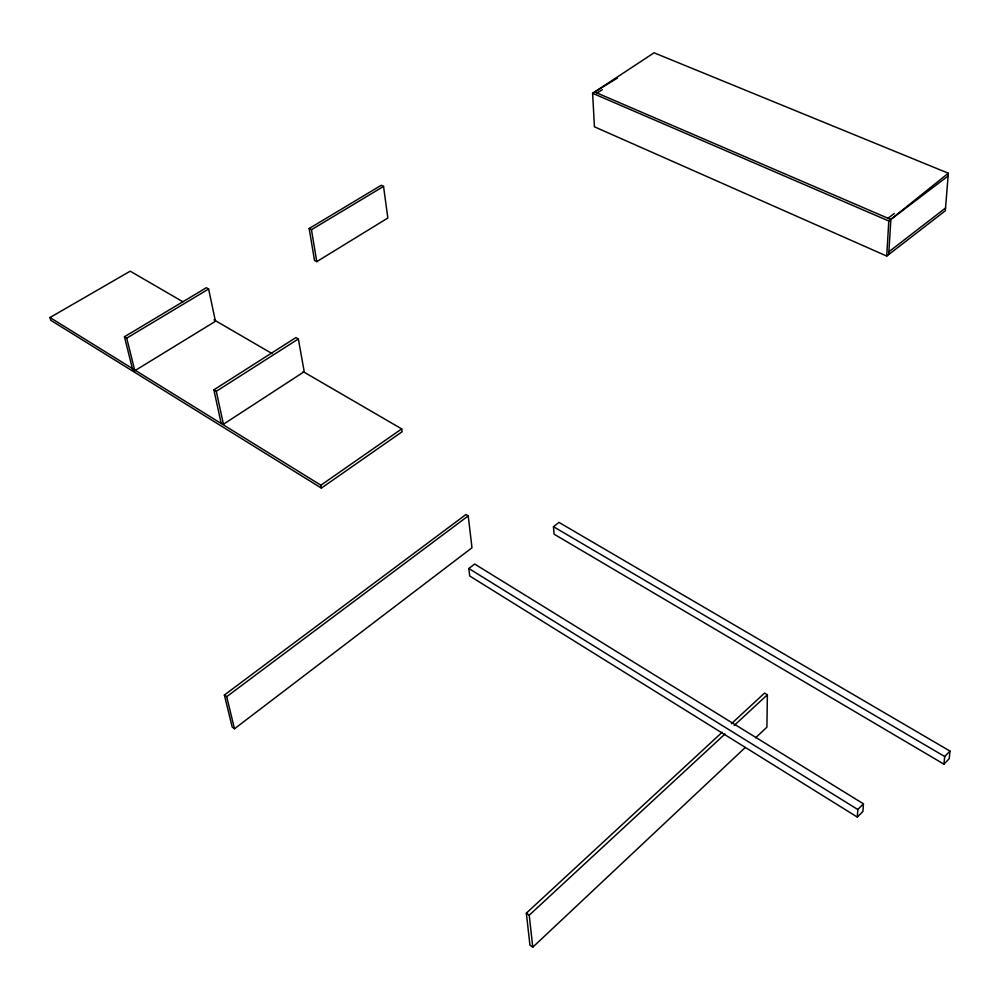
<?xml version="1.0" encoding="UTF-8"?>
<svg xmlns="http://www.w3.org/2000/svg" width="1000" height="1000" viewBox="0 0 1000 1000"><rect width="100%" height="100%" fill="white"/><g stroke="black" fill="none" stroke-linecap="round" stroke-linejoin="round"><path stroke-width="1.5" d="M731.35 723.763L764.562 693.088L767.375 694.762L766.912 727.163L755.55 737.85M886.737 256.075L888.8 221L948.337 173.225L654.062 52.8L592.625 93.287L594.425 126.8L886.737 256.075L945.312 210.775L948.337 173.225M888.737 254.537L890.863 219.387L888.05 218.188L894.287 213.475M857.337 817.1L857.8 809.513L863.425 803.812L474.663 564.025L468.837 568.5L469.738 576L857.337 817.1L862.95 811.413L863.425 803.812M943.938 764.15L944.712 756.525L950 751.1L559 522.413L553.475 526.688L554.075 534.175L943.938 764.15L949.212 758.713L950 751.1M722.188 732.225L526.35 913.138L529.938 945.125L532.762 947.2L745.312 747.463M532.762 947.2L529.225 915.212L725.013 733.975M734.175 725.5L767.375 694.762M888.9 251.75L945.562 208M234.488 728.763L471.987 547.775L468.225 515.9L465.925 514.525L224.375 695.037L232.213 727.1L234.488 728.763L226.688 696.7L224.375 695.037M948.138 175.987L888.8 221L592.625 93.287L617.5 78.012M226.688 696.7L468.225 515.9M401.7 428.9L402.113 431.75L321.388 488.088L320.875 485.213L401.7 428.9L303.113 371.613M223.438 424.263L304.212 371.675L298.363 338.975L295.925 337.587L213.863 389.825L221.038 422.775L223.438 424.263L216.287 391.312L213.863 389.825M216.287 391.312L298.363 338.975M597.05 93L602.325 89.75M134.825 370.712L215.45 321.3L208.625 289.012L206.35 287.712L124.45 336.763L132.575 369.312L134.825 370.712L126.725 338.137L124.45 336.763M316.762 261.637L387.837 218.025L383.55 186.412L381.262 185.275L309.175 228.512L314.5 260.425L316.762 261.637L311.462 229.713L309.175 228.512M126.725 338.137L208.625 289.012M311.462 229.713L383.55 186.412M321.388 488.088L50.763 320.288L50 317.525L130.225 271.175L182.9 301.775M594.725 92L890.825 219.475M213.962 319.825L272.05 353.575M553.475 526.688L944.712 756.525M468.837 568.5L857.8 809.513M50 317.525L320.875 485.213M526.35 913.138L529.225 915.212"/></g></svg>
